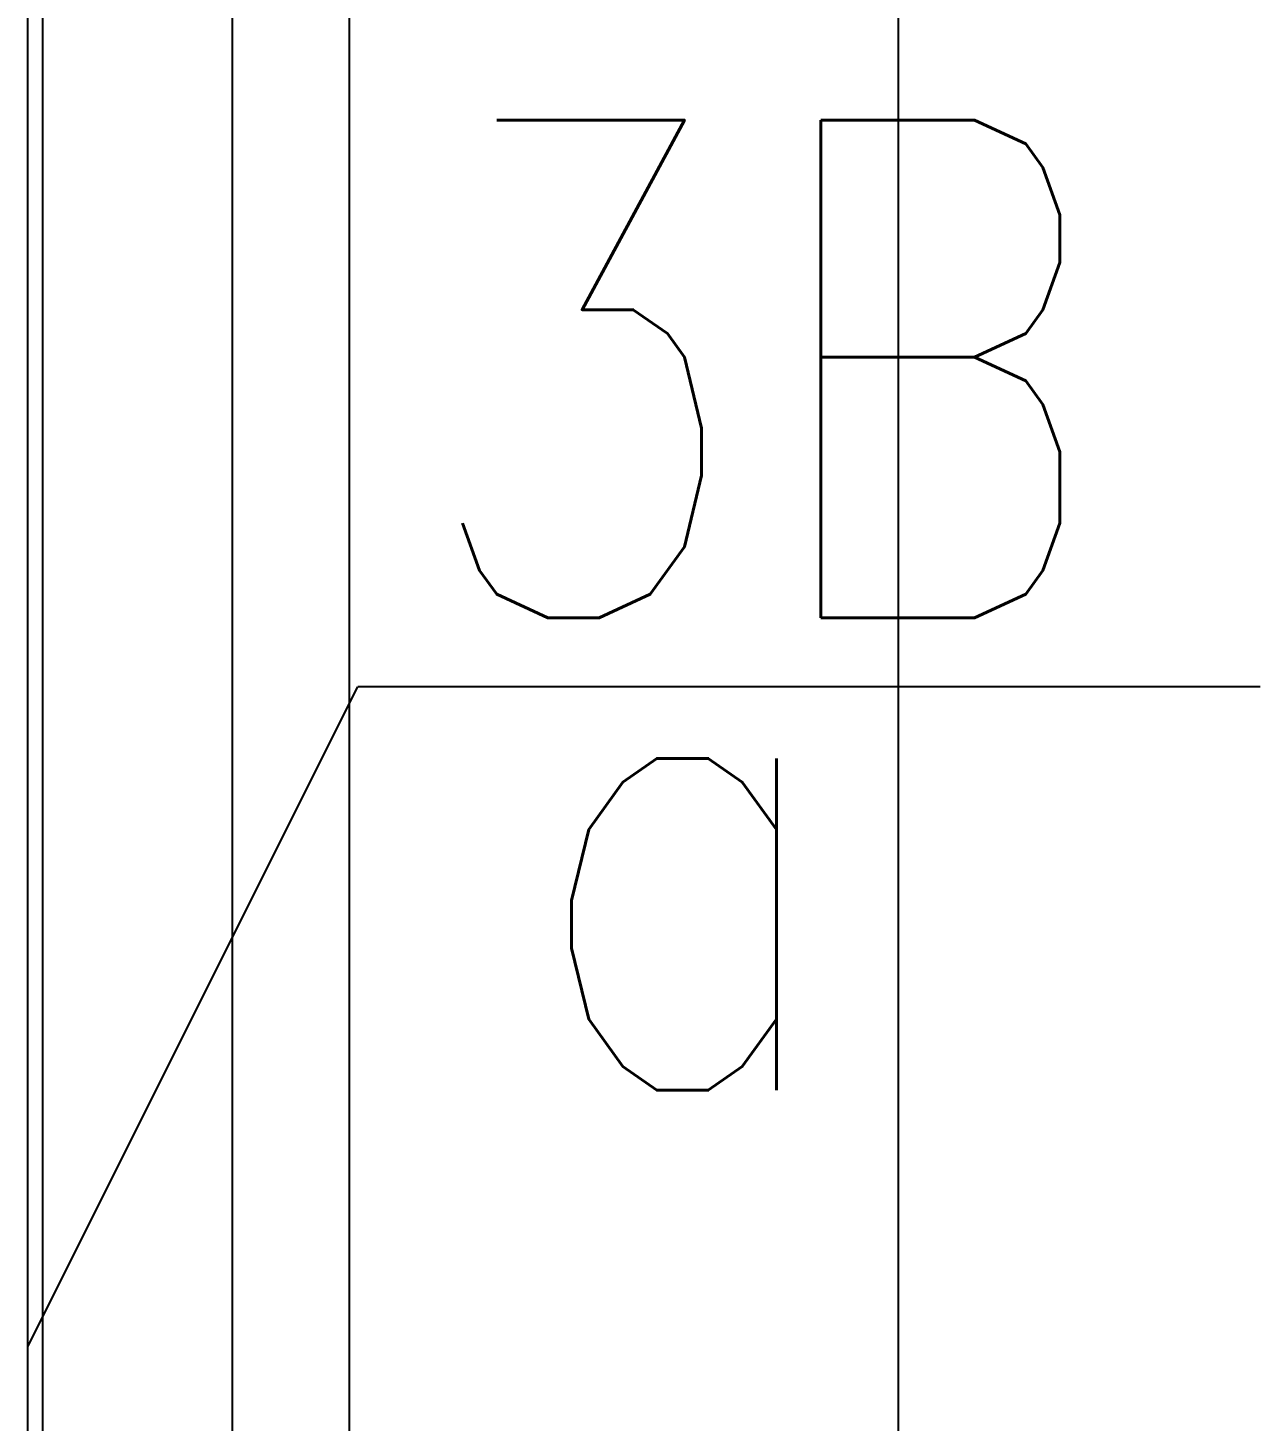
# Model space of a CAD drawing. Header units: inches. Extents: x 567429 to 582707, y 126347 to 133675.
# Drawn here: x 576984.6 to 577034.1, y 131660.1 to 131716.1 of the extents above; entities that cross this region are included whole.
import ezdxf

# ---------------------------------------------------------------- set-up
doc = ezdxf.new("R2010")
doc.units = ezdxf.units.IN
doc.header["$MEASUREMENT"] = 0
for name, color, linetype in [('COMPUTER WIRE', 4, 'Continuous'), ('NURSE CALL WIRE', 4, 'Continuous'), ('SOCKET', 3, 'Continuous'), ('SOCKET WIRE', 4, 'Continuous'), ('TEL WIRE', 4, 'Continuous')]:
    doc.layers.add(name, color=color, linetype=linetype)
doc.styles.add('ROMANS', font='romans.shx')

msp = doc.modelspace()

# ---------------------------------------------------------------- linework, layer by layer
at = {"layer": 'COMPUTER WIRE'}
msp.add_line((576997.532, 131763.533), (576997.532, 131078.036), dxfattribs=at)
at = {"layer": 'NURSE CALL WIRE'}
for p, q in [((577019.58, 131760.77), (577019.58, 130872.236)), ((576985.203, 131757.59), (576985.203, 131316.633))]:
    msp.add_line(p, q, dxfattribs=at)
at = {"layer": 'SOCKET', "color": 30, "ltscale": 100}
for p in [(576984.617, 131663.091), (577034.128, 131689.599)]:
    msp.add_line(p, (576997.871, 131689.599), dxfattribs=at)
at = {"layer": 'SOCKET WIRE'}
msp.add_line((576984.617, 131567.222), (576984.617, 131758.96), dxfattribs=at)
at = {"layer": 'TEL WIRE'}
msp.add_line((576992.82, 131763.533), (576992.82, 131078.036), dxfattribs=at)

# ---------------------------------------------------------------- texts
at = {"layer": 'SOCKET', "color": 2, "style": 'ROMANS', "width": 0.8}
for s, p in [('3B', (577000.025, 131692.372)), ('a', (577004.408, 131673.393))]:
    msp.add_text(s, height=20, dxfattribs=at).set_placement(p)

doc.saveas('drawing.dxf')
